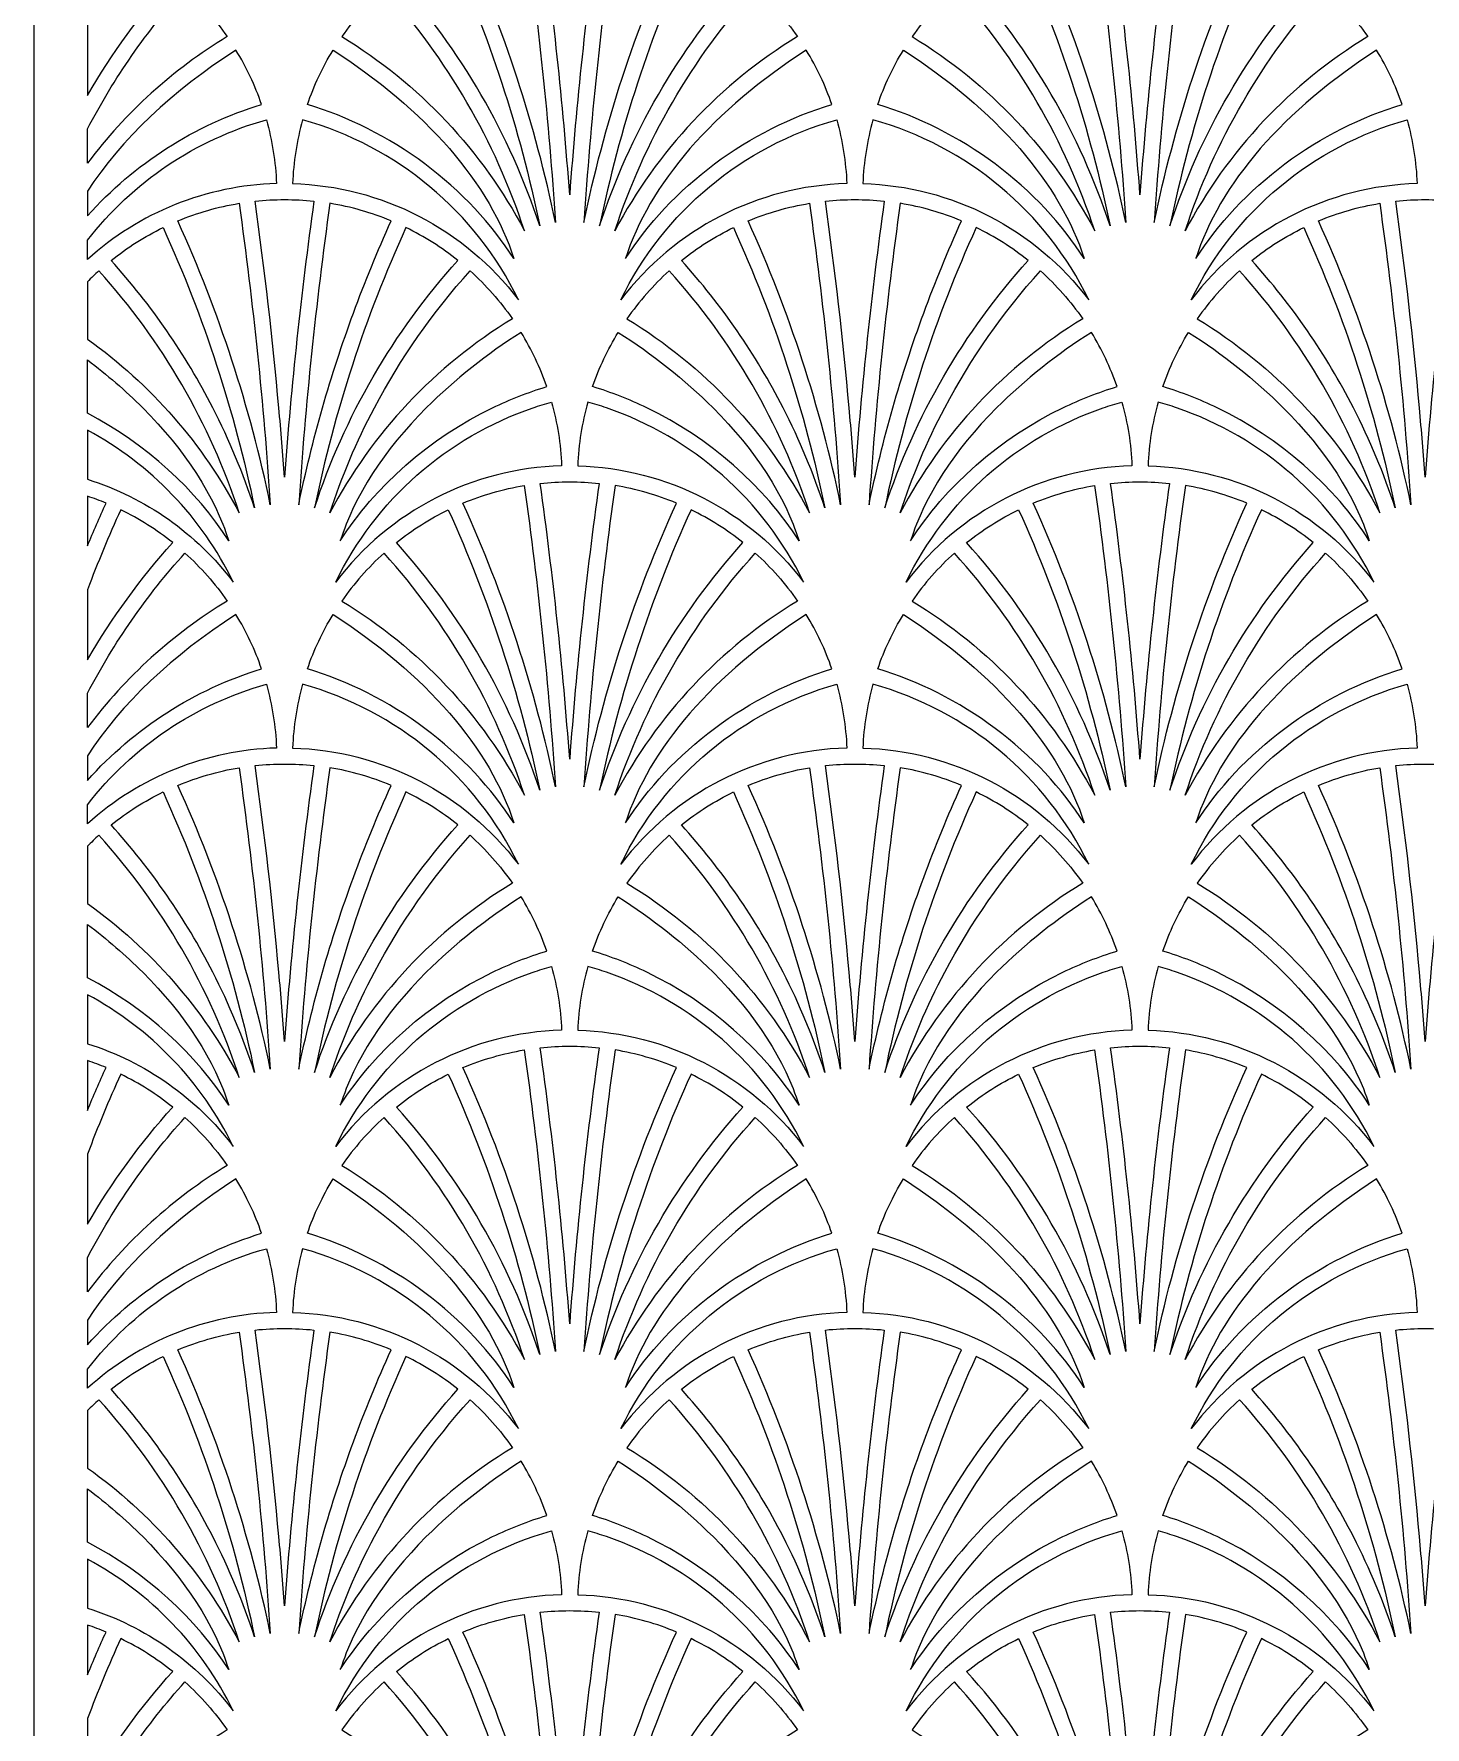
# Model space of a CAD drawing. Extents: x 2725 to 3975, y -848 to 1652.
# Drawn here: x 2725 to 3244, y -195 to 436 of the extents above; entities that cross this region are included whole.
import ezdxf

# ---------------------------------------------------------------- set-up
doc = ezdxf.new("R2010")
doc.units = 0
doc.layers.add('LAYER_05', color=1, linetype='CONTINUOUS')

msp = doc.modelspace()

# ---------------------------------------------------------------- linework, layer by layer
at = {"layer": 'LAYER_05'}
msp.add_lwpolyline([(2725.05, -848.03), (3975.05, -848.03), (3975.05, 1651.97), (2725.05, 1651.97)], close=True, dxfattribs=at)
for points in [[(2907.88, 478.18, -0.018184), (2919.52, 365.84, 0.055844), (2885.02, 471.62, -0.057686)], [(2924.81, 376.13, 0.016589), (2913.82, 478.99, -0.053276), (2935.79, 478.99, 0.016589)], [(2941.74, 478.18, 0.018184), (2930.1, 365.84, -0.055844), (2964.59, 471.62, 0.057686)], [(3120.5, 478.18, -0.018184), (3132.14, 365.84, 0.055844), (3097.65, 471.62, -0.057686)], [(3137.43, 376.13, 0.016589), (3126.45, 478.99, -0.053276), (3148.42, 478.99, 0.016589)], [(3154.36, 478.18, 0.018184), (3142.72, 365.84, -0.055844), (3177.22, 471.62, 0.057686)], [(2745.05, 413.22, -0.052591), (2776.81, 456.89, 0.055584), (2757.44, 469.15, 0.01634), (2745.05, 439.36)], [(2879.55, 469.15, -0.055852), (2913.64, 364.62, 0.104701), (2860.19, 456.89, -0.055584)], [(2970.06, 469.15, 0.055852), (2935.98, 364.62, -0.104701), (2989.43, 456.89, 0.055584)], [(3092.18, 469.15, -0.055852), (3126.26, 364.62, 0.104701), (3072.81, 456.89, -0.055584)], [(3182.68, 469.15, 0.055852), (3148.6, 364.62, -0.104701), (3202.05, 456.89, 0.055584)], [(2745.05, 400.75, -0.063542), (2781.38, 453.01, -0.057808), (2797.13, 435.13, 0.095272), (2745.05, 388)], [(2839.86, 435.13, -0.136031), (2907.94, 362.76, 0.104879), (2855.61, 453.01, 0.057808)], [(3009.75, 435.13, 0.136031), (2941.68, 362.76, -0.104879), (2994, 453.01, -0.057808)], [(3052.48, 435.13, -0.136031), (3120.56, 362.76, 0.104879), (3068.24, 453.01, 0.057808)], [(3222.38, 435.13, 0.136031), (3154.3, 362.76, -0.104879), (3206.63, 453.01, -0.057808)], [(2745.05, 368.29, -0.137332), (2809.95, 409.85, 0.054287), (2800.41, 430.1), (2796.07, 427.25), (2791.82, 424.32), (2787.67, 421.32), (2783.61, 418.25), (2779.67, 415.12), (2775.83, 411.92), (2772.12, 408.66), (2768.54, 405.35), (2765.09, 401.99), (2761.77, 398.59), (2758.6, 395.15), (2755.58, 391.67), (2752.71, 388.16), (2750, 384.62), (2747.44, 381.07), (2745.05, 377.5)], [(2836.58, 430.1), (2842.8, 425.97), (2848.82, 421.69), (2854.64, 417.26), (2860.24, 412.7), (2862.94, 410.38), (2865.58, 408.02), (2868.16, 405.64), (2870.66, 403.23), (2873.1, 400.79), (2875.46, 398.34), (2877.75, 395.86), (2879.96, 393.37), (2882.1, 390.85), (2884.15, 388.33), (2886.12, 385.78), (2888.02, 383.23), (2889.82, 380.67), (2891.55, 378.1), (2893.19, 375.53), (2894.74, 372.95), (2896.2, 370.37), (2897.58, 367.79), (2898.87, 365.21), (2900.07, 362.64), (2901.18, 360.07), (2902.21, 357.51), (2903.15, 354.96), (2903.99, 352.42), (2902.42, 354.81), (2900.77, 357.19), (2899.06, 359.55), (2897.27, 361.9), (2895.41, 364.22), (2893.48, 366.53), (2891.48, 368.81), (2889.42, 371.06), (2887.3, 373.27), (2885.11, 375.46), (2882.86, 377.6), (2880.56, 379.71), (2878.2, 381.77), (2875.79, 383.78), (2873.33, 385.75), (2870.82, 387.66), (2868.27, 389.52), (2865.68, 391.33), (2863.05, 393.07), (2860.39, 394.76), (2857.69, 396.39), (2854.97, 397.95), (2852.23, 399.45), (2849.47, 400.88), (2846.68, 402.24), (2843.89, 403.54), (2841.09, 404.76), (2838.28, 405.92), (2835.47, 407.01), (2832.66, 408.02), (2829.85, 408.97), (2827.05, 409.85, -0.054287)], [(3013.03, 430.1), (3006.82, 425.97), (3000.79, 421.69), (2994.97, 417.26), (2989.38, 412.7), (2986.67, 410.38), (2984.03, 408.02), (2981.46, 405.64), (2978.95, 403.23), (2976.52, 400.79), (2974.15, 398.34), (2971.87, 395.86), (2969.65, 393.37), (2967.52, 390.85), (2965.47, 388.33), (2963.49, 385.78), (2961.6, 383.23), (2959.79, 380.67), (2958.07, 378.1), (2956.43, 375.53), (2954.88, 372.95), (2953.41, 370.37), (2952.04, 367.79), (2950.75, 365.21), (2949.55, 362.64), (2948.43, 360.07), (2947.41, 357.51), (2946.47, 354.96), (2945.62, 352.42), (2947.2, 354.81), (2948.84, 357.19), (2950.56, 359.55), (2952.35, 361.9), (2954.21, 364.22), (2956.14, 366.53), (2958.13, 368.81), (2960.19, 371.06), (2962.32, 373.27), (2964.51, 375.46), (2966.75, 377.6), (2969.06, 379.71), (2971.42, 381.77), (2973.83, 383.78), (2976.29, 385.75), (2978.8, 387.66), (2981.35, 389.52), (2983.94, 391.33), (2986.57, 393.07), (2989.23, 394.76), (2991.92, 396.39), (2994.64, 397.95), (2997.39, 399.45), (3000.15, 400.88), (3002.93, 402.24), (3005.73, 403.54), (3008.53, 404.76), (3011.34, 405.92), (3014.15, 407.01), (3016.96, 408.02), (3019.77, 408.97), (3022.57, 409.85, 0.054287)], [(3049.21, 430.1), (3055.42, 425.97), (3061.45, 421.69), (3067.27, 417.26), (3072.86, 412.7), (3075.56, 410.38), (3078.21, 408.02), (3080.78, 405.64), (3083.29, 403.23), (3085.72, 400.79), (3088.08, 398.34), (3090.37, 395.86), (3092.58, 393.37), (3094.72, 390.85), (3096.77, 388.33), (3098.75, 385.78), (3100.64, 383.23), (3102.45, 380.67), (3104.17, 378.1), (3105.81, 375.53), (3107.36, 372.95), (3108.82, 370.37), (3110.2, 367.79), (3111.49, 365.21), (3112.69, 362.64), (3113.81, 360.07), (3114.83, 357.51), (3115.77, 354.96), (3116.62, 352.42), (3115.04, 354.81), (3113.4, 357.19), (3111.68, 359.55), (3109.89, 361.9), (3108.03, 364.22), (3106.1, 366.53), (3104.11, 368.81), (3102.04, 371.06), (3099.92, 373.27), (3097.73, 375.46), (3095.49, 377.6), (3093.18, 379.71), (3090.82, 381.77), (3088.41, 383.78), (3085.95, 385.75), (3083.44, 387.66), (3080.89, 389.52), (3078.3, 391.33), (3075.67, 393.07), (3073.01, 394.76), (3070.31, 396.39), (3067.59, 397.95), (3064.85, 399.45), (3062.09, 400.88), (3059.31, 402.24), (3056.51, 403.54), (3053.71, 404.76), (3050.9, 405.92), (3048.09, 407.01), (3045.28, 408.02), (3042.47, 408.97), (3039.67, 409.85, -0.054287)], [(3225.65, 430.1), (3219.44, 425.97), (3213.41, 421.69), (3207.59, 417.26), (3202, 412.7), (3199.3, 410.38), (3196.66, 408.02), (3194.08, 405.64), (3191.58, 403.23), (3189.14, 400.79), (3186.78, 398.34), (3184.49, 395.86), (3182.28, 393.37), (3180.14, 390.85), (3178.09, 388.33), (3176.11, 385.78), (3174.22, 383.23), (3172.42, 380.67), (3170.69, 378.1), (3169.05, 375.53), (3167.5, 372.95), (3166.04, 370.37), (3164.66, 367.79), (3163.37, 365.21), (3162.17, 362.64), (3161.06, 360.07), (3160.03, 357.51), (3159.09, 354.96), (3158.24, 352.42), (3159.82, 354.81), (3161.46, 357.19), (3163.18, 359.55), (3164.97, 361.9), (3166.83, 364.22), (3168.76, 366.53), (3170.76, 368.81), (3172.82, 371.06), (3174.94, 373.27), (3177.13, 375.46), (3179.38, 377.6), (3181.68, 379.71), (3184.04, 381.77), (3186.45, 383.78), (3188.91, 385.75), (3191.42, 387.66), (3193.97, 389.52), (3196.56, 391.33), (3199.19, 393.07), (3201.85, 394.76), (3204.55, 396.39), (3207.27, 397.95), (3210.01, 399.45), (3212.77, 400.88), (3215.55, 402.24), (3218.35, 403.54), (3221.15, 404.76), (3223.96, 405.92), (3226.77, 407.01), (3229.58, 408.02), (3232.39, 408.97), (3235.19, 409.85, 0.054287)], [(2745.05, 359.2, -0.161385), (2811.74, 404.12, -0.058403), (2815.5, 380.34, 0.179032), (2745.05, 352.06)], [(2821.5, 380.34, -0.227638), (2905.71, 337.02, 0.214359), (2825.26, 404.12, 0.058403)], [(3028.12, 380.34, 0.227638), (2943.9, 337.02, -0.214359), (3024.36, 404.12, -0.058403)], [(3034.12, 380.34, -0.227638), (3118.33, 337.02, 0.214359), (3037.88, 404.12, 0.058403)], [(3240.74, 380.34, 0.227638), (3156.53, 337.02, -0.214359), (3236.98, 404.12, -0.058403)], [(2813.2, 260.64, 0.055844), (2778.71, 366.42, -0.057686), (2801.57, 372.99, -0.018184)], [(2816.39, 296.77, 0.012432), (2807.51, 373.8, -0.053276), (2829.48, 373.8, 0.016589), (2818.5, 270.94, 0.004156)], [(2832.67, 296.77, -0.037182), (2858.28, 366.42, 0.057686), (2835.43, 372.99, 0.018184), (2823.79, 260.64, -0.018623)], [(3025.83, 260.64, 0.055844), (2991.33, 366.42, -0.057686), (3014.19, 372.99, -0.018184)], [(3029.01, 296.77, 0.012432), (3020.13, 373.8, -0.053276), (3042.11, 373.8, 0.016589), (3031.12, 270.94, 0.004156)], [(3045.29, 296.77, -0.037182), (3070.9, 366.42, 0.057686), (3048.05, 372.99, 0.018184), (3036.41, 260.64, -0.018623)], [(3238.45, 260.64, 0.055844), (3203.96, 366.42, -0.057686), (3226.81, 372.99, -0.018184)], [(3241.63, 296.77, 0.012432), (3232.76, 373.8, -0.053276), (3254.73, 373.8, 0.016589), (3243.74, 270.94, 0.004156)], [(2791.75, 296.77, 0.065073), (2753.88, 351.7, -0.055584), (2773.24, 363.95, -0.055852), (2807.33, 259.43, 0.03936)], [(2829.67, 259.43, -0.104701), (2883.12, 351.7, 0.055584), (2863.75, 363.95, 0.055852)], [(3004.38, 296.77, 0.065073), (2966.5, 351.7, -0.055584), (2985.87, 363.95, -0.055852), (3019.95, 259.43, 0.03936)], [(3042.29, 259.43, -0.104701), (3095.74, 351.7, 0.055584), (3076.37, 363.95, 0.055852)], [(3217, 296.77, 0.065073), (3179.12, 351.7, -0.055584), (3198.49, 363.95, -0.055852), (3232.57, 259.43, 0.03936)], [(2745.05, 322.35, -0.117213), (2801.63, 257.56, 0.104879), (2749.3, 347.81, 0.014195), (2745.05, 343.76)], [(2852, 296.77, -0.062169), (2887.69, 347.81, -0.057808), (2903.44, 329.93, 0.136031), (2835.37, 257.56, -0.042433)], [(3014.25, 257.56, 0.104879), (2961.92, 347.81, 0.057808), (2946.17, 329.93, -0.136031)], [(3064.63, 296.77, -0.062169), (3100.32, 347.81, -0.057808), (3116.07, 329.93, 0.136031), (3047.99, 257.56, -0.042433)], [(3226.87, 257.56, 0.104879), (3174.55, 347.81, 0.057808), (3158.8, 329.93, -0.136031)], [(2839.31, 247.23), (2840.52, 249.08), (2841.78, 250.92), (2843.08, 252.76), (2844.42, 254.59), (2845.81, 256.41), (2847.24, 258.22), (2848.71, 260.01), (2850.22, 261.79), (2853.36, 265.3), (2856.66, 268.74), (2860.1, 272.09), (2863.68, 275.34), (2867.39, 278.48), (2871.22, 281.51), (2875.16, 284.42), (2879.2, 287.18), (2883.32, 289.81), (2887.51, 292.29), (2891.76, 294.61), (2896.06, 296.77, -0.039301), (2916.26, 304.65, 0.054287), (2906.72, 324.9, 0.053379), (2871.37, 296.77), (2868.46, 293.79), (2865.66, 290.78), (2862.97, 287.74), (2860.4, 284.68), (2857.95, 281.59), (2855.62, 278.49), (2853.41, 275.37), (2851.33, 272.24), (2849.37, 269.1), (2847.54, 265.96), (2845.84, 262.82), (2844.28, 259.68), (2842.84, 256.55), (2841.53, 253.43), (2840.93, 251.87), (2840.36, 250.32), (2839.82, 248.77)], [(3010.31, 247.23), (3009.09, 249.08), (3007.84, 250.92), (3006.54, 252.76), (3005.19, 254.59), (3003.81, 256.41), (3002.38, 258.22), (3000.91, 260.01), (2999.4, 261.79), (2996.26, 265.3), (2992.96, 268.74), (2989.52, 272.09), (2985.94, 275.34), (2982.22, 278.48), (2978.39, 281.51), (2974.45, 284.42), (2970.42, 287.18), (2966.3, 289.81), (2962.11, 292.29), (2957.86, 294.61), (2953.56, 296.77, 0.039301), (2933.36, 304.65, -0.054287), (2942.9, 324.9, -0.053379), (2978.25, 296.77), (2981.16, 293.79), (2983.96, 290.78), (2986.64, 287.74), (2989.22, 284.68), (2991.67, 281.59), (2994, 278.49), (2996.21, 275.37), (2998.29, 272.24), (3000.25, 269.1), (3002.07, 265.96), (3003.77, 262.82), (3005.34, 259.68), (3006.78, 256.55), (3008.08, 253.43), (3008.69, 251.87), (3009.26, 250.32), (3009.8, 248.77)], [(3051.93, 247.23), (3053.15, 249.08), (3054.4, 250.92), (3055.7, 252.76), (3057.05, 254.59), (3058.43, 256.41), (3059.86, 258.22), (3061.33, 260.01), (3062.84, 261.79), (3065.98, 265.3), (3069.28, 268.74), (3072.72, 272.09), (3076.3, 275.34), (3080.02, 278.48), (3083.85, 281.51), (3087.78, 284.42), (3091.82, 287.18), (3095.94, 289.81), (3100.13, 292.29), (3104.38, 294.61), (3108.68, 296.77, -0.039301), (3128.88, 304.65, 0.054287), (3119.34, 324.9, 0.053379), (3083.99, 296.77), (3081.08, 293.79), (3078.28, 290.78), (3075.6, 287.74), (3073.02, 284.68), (3070.57, 281.59), (3068.24, 278.49), (3066.03, 275.37), (3063.95, 272.24), (3061.99, 269.1), (3060.16, 265.96), (3058.47, 262.82), (3056.9, 259.68), (3055.46, 256.55), (3054.15, 253.43), (3053.55, 251.87), (3052.98, 250.32), (3052.44, 248.77)], [(3222.93, 247.23), (3221.72, 249.08), (3220.46, 250.92), (3219.16, 252.76), (3217.81, 254.59), (3216.43, 256.41), (3215, 258.22), (3213.53, 260.01), (3212.02, 261.79), (3208.88, 265.3), (3205.58, 268.74), (3202.14, 272.09), (3198.56, 275.34), (3194.85, 278.48), (3191.02, 281.51), (3187.08, 284.42), (3183.04, 287.18), (3178.92, 289.81), (3174.73, 292.29), (3170.48, 294.61), (3166.18, 296.77, 0.039301), (3145.98, 304.65, -0.054287), (3155.52, 324.9, -0.053379), (3190.87, 296.77), (3193.78, 293.79), (3196.58, 290.78), (3199.27, 287.74), (3201.84, 284.68), (3204.29, 281.59), (3206.62, 278.49), (3208.83, 275.37), (3210.91, 272.24), (3212.87, 269.1), (3214.7, 265.96), (3216.4, 262.82), (3217.96, 259.68), (3219.4, 256.55), (3220.71, 253.43), (3221.31, 251.87), (3221.88, 250.32), (3222.42, 248.77)], [(2745.05, 314.6, -0.034322), (2765.62, 296.77), (2768.53, 293.79), (2771.33, 290.78), (2774.02, 287.74), (2776.59, 284.68), (2779.05, 281.59), (2781.38, 278.49), (2783.59, 275.37), (2785.67, 272.24), (2787.62, 269.1), (2789.45, 265.96), (2791.15, 262.82), (2792.72, 259.68), (2794.16, 256.55), (2795.46, 253.43), (2796.07, 251.87), (2796.64, 250.32), (2797.18, 248.77), (2797.68, 247.23), (2795.37, 250.7), (2792.9, 254.15), (2790.27, 257.57), (2787.5, 260.94), (2784.59, 264.26), (2781.54, 267.51), (2778.35, 270.69), (2775.04, 273.79), (2771.62, 276.8), (2768.08, 279.71), (2764.44, 282.52), (2760.7, 285.21), (2756.89, 287.78), (2753, 290.22), (2749.05, 292.53), (2745.05, 294.71)], [(2911.14, 296.77, -0.01416), (2918.05, 298.92, -0.058403), (2921.81, 275.14, 0.227638), (2837.59, 231.83, -0.199593)], [(2938.48, 296.77, 0.01416), (2931.57, 298.92, 0.058403), (2927.81, 275.14, -0.227638), (3012.02, 231.83, 0.199593)], [(3123.76, 296.77, -0.01416), (3130.67, 298.92, -0.058403), (3134.43, 275.14, 0.227638), (3050.22, 231.83, -0.199593)], [(3151.1, 296.77, 0.01416), (3144.19, 298.92, 0.058403), (3140.43, 275.14, -0.227638), (3224.65, 231.83, 0.199593)], [(2745.05, 270.13, -0.15563), (2799.4, 231.83, 0.157266), (2745.05, 288.4)], [(2907.88, 267.79, -0.018184), (2919.52, 155.45, 0.055844), (2885.02, 261.22, -0.057686)], [(2924.81, 165.74, 0.016589), (2913.82, 268.6, -0.053276), (2935.79, 268.6, 0.016589)], [(2941.74, 267.79, 0.018184), (2930.1, 155.45, -0.055844), (2964.59, 261.22, 0.057686)], [(3120.5, 267.79, -0.018184), (3132.14, 155.45, 0.055844), (3097.65, 261.22, -0.057686)], [(3137.43, 165.74, 0.016589), (3126.45, 268.6, -0.053276), (3148.42, 268.6, 0.016589)], [(3154.36, 267.79, 0.018184), (3142.72, 155.45, -0.055844), (3177.22, 261.22, 0.057686)], [(2745.05, 245.28, -0.008696), (2751.97, 261.22, 0.017873), (2745.05, 263.82)], [(2745.05, 202.83, -0.052591), (2776.81, 246.5, 0.055584), (2757.44, 258.76, 0.01634), (2745.05, 228.97)], [(2879.55, 258.76, -0.055852), (2913.64, 154.23, 0.104701), (2860.19, 246.5, -0.055584)], [(2970.06, 258.76, 0.055852), (2935.98, 154.23, -0.104701), (2989.43, 246.5, 0.055584)], [(3092.18, 258.76, -0.055852), (3126.26, 154.23, 0.104701), (3072.81, 246.5, -0.055584)], [(3182.68, 258.76, 0.055852), (3148.6, 154.23, -0.104701), (3202.05, 246.5, 0.055584)], [(2745.05, 190.36, -0.063542), (2781.38, 242.62, -0.057808), (2797.13, 224.74, 0.095272), (2745.05, 177.61)], [(2839.86, 224.74, -0.136031), (2907.94, 152.37, 0.104879), (2855.61, 242.62, 0.057808)], [(3009.75, 224.74, 0.136031), (2941.68, 152.37, -0.104879), (2994, 242.62, -0.057808)], [(3052.48, 224.74, -0.136031), (3120.56, 152.37, 0.104879), (3068.24, 242.62, 0.057808)], [(3222.38, 224.74, 0.136031), (3154.3, 152.37, -0.104879), (3206.63, 242.62, -0.057808)], [(2745.05, 157.9, -0.137332), (2809.95, 199.45, 0.054287), (2800.41, 219.71), (2796.07, 216.86), (2791.82, 213.93), (2787.67, 210.93), (2783.61, 207.86), (2779.67, 204.73), (2775.83, 201.53), (2772.12, 198.27), (2768.54, 194.96), (2765.09, 191.6), (2761.77, 188.2), (2758.6, 184.76), (2755.58, 181.28), (2752.71, 177.77), (2750, 174.23), (2747.44, 170.67), (2745.05, 167.1)], [(2836.58, 219.71), (2842.8, 215.58), (2848.82, 211.3), (2854.64, 206.87), (2860.24, 202.31), (2862.94, 199.99), (2865.58, 197.63), (2868.16, 195.25), (2870.66, 192.84), (2873.1, 190.4), (2875.46, 187.95), (2877.75, 185.47), (2879.96, 182.97), (2882.1, 180.46), (2884.15, 177.93), (2886.12, 175.39), (2888.02, 172.84), (2889.82, 170.28), (2891.55, 167.71), (2893.19, 165.14), (2894.74, 162.56), (2896.2, 159.98), (2897.58, 157.4), (2898.87, 154.82), (2900.07, 152.25), (2901.18, 149.68), (2902.21, 147.12), (2903.15, 144.57), (2903.99, 142.03), (2902.42, 144.42), (2900.77, 146.8), (2899.06, 149.16), (2897.27, 151.51), (2895.41, 153.83), (2893.48, 156.14), (2891.48, 158.42), (2889.42, 160.67), (2887.3, 162.88), (2885.11, 165.07), (2882.86, 167.21), (2880.56, 169.32), (2878.2, 171.38), (2875.79, 173.39), (2873.33, 175.36), (2870.82, 177.27), (2868.27, 179.13), (2865.68, 180.94), (2863.05, 182.68), (2860.39, 184.37), (2857.69, 186), (2854.97, 187.56), (2852.23, 189.05), (2849.47, 190.49), (2846.68, 191.85), (2843.89, 193.14), (2841.09, 194.37), (2838.28, 195.53), (2835.47, 196.61), (2832.66, 197.63), (2829.85, 198.58), (2827.05, 199.45, -0.054287)], [(3013.03, 219.71), (3006.82, 215.58), (3000.79, 211.3), (2994.97, 206.87), (2989.38, 202.31), (2986.67, 199.99), (2984.03, 197.63), (2981.46, 195.25), (2978.95, 192.84), (2976.52, 190.4), (2974.15, 187.95), (2971.87, 185.47), (2969.65, 182.97), (2967.52, 180.46), (2965.47, 177.93), (2963.49, 175.39), (2961.6, 172.84), (2959.79, 170.28), (2958.07, 167.71), (2956.43, 165.14), (2954.88, 162.56), (2953.41, 159.98), (2952.04, 157.4), (2950.75, 154.82), (2949.55, 152.25), (2948.43, 149.68), (2947.41, 147.12), (2946.47, 144.57), (2945.62, 142.03), (2947.2, 144.42), (2948.84, 146.8), (2950.56, 149.16), (2952.35, 151.51), (2954.21, 153.83), (2956.14, 156.14), (2958.13, 158.42), (2960.19, 160.67), (2962.32, 162.88), (2964.51, 165.07), (2966.75, 167.21), (2969.06, 169.32), (2971.42, 171.38), (2973.83, 173.39), (2976.29, 175.36), (2978.8, 177.27), (2981.35, 179.13), (2983.94, 180.94), (2986.57, 182.68), (2989.23, 184.37), (2991.92, 186), (2994.64, 187.56), (2997.39, 189.05), (3000.15, 190.49), (3002.93, 191.85), (3005.73, 193.14), (3008.53, 194.37), (3011.34, 195.53), (3014.15, 196.61), (3016.96, 197.63), (3019.77, 198.58), (3022.57, 199.45, 0.054287)], [(3049.21, 219.71), (3055.42, 215.58), (3061.45, 211.3), (3067.27, 206.87), (3072.86, 202.31), (3075.56, 199.99), (3078.21, 197.63), (3080.78, 195.25), (3083.29, 192.84), (3085.72, 190.4), (3088.08, 187.95), (3090.37, 185.47), (3092.58, 182.97), (3094.72, 180.46), (3096.77, 177.93), (3098.75, 175.39), (3100.64, 172.84), (3102.45, 170.28), (3104.17, 167.71), (3105.81, 165.14), (3107.36, 162.56), (3108.82, 159.98), (3110.2, 157.4), (3111.49, 154.82), (3112.69, 152.25), (3113.81, 149.68), (3114.83, 147.12), (3115.77, 144.57), (3116.62, 142.03), (3115.04, 144.42), (3113.4, 146.8), (3111.68, 149.16), (3109.89, 151.51), (3108.03, 153.83), (3106.1, 156.14), (3104.11, 158.42), (3102.04, 160.67), (3099.92, 162.88), (3097.73, 165.07), (3095.49, 167.21), (3093.18, 169.32), (3090.82, 171.38), (3088.41, 173.39), (3085.95, 175.36), (3083.44, 177.27), (3080.89, 179.13), (3078.3, 180.94), (3075.67, 182.68), (3073.01, 184.37), (3070.31, 186), (3067.59, 187.56), (3064.85, 189.05), (3062.09, 190.49), (3059.31, 191.85), (3056.51, 193.14), (3053.71, 194.37), (3050.9, 195.53), (3048.09, 196.61), (3045.28, 197.63), (3042.47, 198.58), (3039.67, 199.45, -0.054287)], [(3225.65, 219.71), (3219.44, 215.58), (3213.41, 211.3), (3207.59, 206.87), (3202, 202.31), (3199.3, 199.99), (3196.66, 197.63), (3194.08, 195.25), (3191.58, 192.84), (3189.14, 190.4), (3186.78, 187.95), (3184.49, 185.47), (3182.28, 182.97), (3180.14, 180.46), (3178.09, 177.93), (3176.11, 175.39), (3174.22, 172.84), (3172.42, 170.28), (3170.69, 167.71), (3169.05, 165.14), (3167.5, 162.56), (3166.04, 159.98), (3164.66, 157.4), (3163.37, 154.82), (3162.17, 152.25), (3161.06, 149.68), (3160.03, 147.12), (3159.09, 144.57), (3158.24, 142.03), (3159.82, 144.42), (3161.46, 146.8), (3163.18, 149.16), (3164.97, 151.51), (3166.83, 153.83), (3168.76, 156.14), (3170.76, 158.42), (3172.82, 160.67), (3174.94, 162.88), (3177.13, 165.07), (3179.38, 167.21), (3181.68, 169.32), (3184.04, 171.38), (3186.45, 173.39), (3188.91, 175.36), (3191.42, 177.27), (3193.97, 179.13), (3196.56, 180.94), (3199.19, 182.68), (3201.85, 184.37), (3204.55, 186), (3207.27, 187.56), (3210.01, 189.05), (3212.77, 190.49), (3215.55, 191.85), (3218.35, 193.14), (3221.15, 194.37), (3223.96, 195.53), (3226.77, 196.61), (3229.58, 197.63), (3232.39, 198.58), (3235.19, 199.45, 0.054287)], [(2745.05, 148.81, -0.161385), (2811.74, 193.72, -0.058403), (2815.5, 169.95, 0.179032), (2745.05, 141.67)], [(2821.5, 169.95, -0.227638), (2905.71, 126.63, 0.214359), (2825.26, 193.72, 0.058403)], [(3028.12, 169.95, 0.227638), (2943.9, 126.63, -0.214359), (3024.36, 193.72, -0.058403)], [(3034.12, 169.95, -0.227638), (3118.33, 126.63, 0.214359), (3037.88, 193.72, 0.058403)], [(3240.74, 169.95, 0.227638), (3156.53, 126.63, -0.214359), (3236.98, 193.72, -0.058403)], [(2813.2, 50.25, 0.055844), (2778.71, 156.03, -0.057686), (2801.57, 162.59, -0.018184)], [(2816.39, 86.38, 0.012432), (2807.51, 163.4, -0.053276), (2829.48, 163.4, 0.016589), (2818.5, 60.55, 0.004156)], [(2832.67, 86.38, -0.037182), (2858.28, 156.03, 0.057686), (2835.43, 162.59, 0.018184), (2823.79, 50.25, -0.018623)], [(3025.83, 50.25, 0.055844), (2991.33, 156.03, -0.057686), (3014.19, 162.59, -0.018184)], [(3029.01, 86.38, 0.012432), (3020.13, 163.4, -0.053276), (3042.11, 163.4, 0.016589), (3031.12, 60.55, 0.004156)], [(3045.29, 86.38, -0.037182), (3070.9, 156.03, 0.057686), (3048.05, 162.59, 0.018184), (3036.41, 50.25, -0.018623)], [(3238.45, 50.25, 0.055844), (3203.96, 156.03, -0.057686), (3226.81, 162.59, -0.018184)], [(3241.63, 86.38, 0.012432), (3232.76, 163.4, -0.053276), (3254.73, 163.4, 0.016589), (3243.74, 60.55, 0.004156)], [(2791.75, 86.38, 0.065073), (2753.88, 141.31, -0.055584), (2773.24, 153.56, -0.055852), (2807.33, 49.04, 0.03936)], [(2829.67, 49.04, -0.104701), (2883.12, 141.31, 0.055584), (2863.75, 153.56, 0.055852)], [(3004.38, 86.38, 0.065073), (2966.5, 141.31, -0.055584), (2985.87, 153.56, -0.055852), (3019.95, 49.04, 0.03936)], [(3042.29, 49.04, -0.104701), (3095.74, 141.31, 0.055584), (3076.37, 153.56, 0.055852)], [(3217, 86.38, 0.065073), (3179.12, 141.31, -0.055584), (3198.49, 153.56, -0.055852), (3232.57, 49.04, 0.03936)], [(2745.05, 111.96, -0.117213), (2801.63, 47.17, 0.104879), (2749.3, 137.42, 0.014195), (2745.05, 133.37)], [(2852, 86.38, -0.062169), (2887.69, 137.42, -0.057808), (2903.44, 119.54, 0.136031), (2835.37, 47.17, -0.042433)], [(3014.25, 47.17, 0.104879), (2961.92, 137.42, 0.057808), (2946.17, 119.54, -0.136031)], [(3064.63, 86.38, -0.062169), (3100.32, 137.42, -0.057808), (3116.07, 119.54, 0.136031), (3047.99, 47.17, -0.042433)], [(3226.87, 47.17, 0.104879), (3174.55, 137.42, 0.057808), (3158.8, 119.54, -0.136031)], [(2839.31, 36.83), (2840.52, 38.69), (2841.78, 40.53), (2843.08, 42.37), (2844.42, 44.2), (2845.81, 46.02), (2847.24, 47.82), (2848.71, 49.62), (2850.22, 51.4), (2853.36, 54.91), (2856.66, 58.34), (2860.1, 61.69), (2863.68, 64.95), (2867.39, 68.09), (2871.22, 71.12), (2875.16, 74.02), (2879.2, 76.79), (2883.32, 79.42), (2887.51, 81.9), (2891.76, 84.22), (2896.06, 86.38, -0.039301), (2916.26, 94.26, 0.054287), (2906.72, 114.51, 0.053379), (2871.37, 86.38), (2868.46, 83.4), (2865.66, 80.39), (2862.97, 77.35), (2860.4, 74.29), (2857.95, 71.2), (2855.62, 68.1), (2853.41, 64.98), (2851.33, 61.85), (2849.37, 58.71), (2847.54, 55.57), (2845.84, 52.43), (2844.28, 49.29), (2842.84, 46.16), (2841.53, 43.04), (2840.93, 41.48), (2840.36, 39.93), (2839.82, 38.38)], [(3010.31, 36.83), (3009.09, 38.69), (3007.84, 40.53), (3006.54, 42.37), (3005.19, 44.2), (3003.81, 46.02), (3002.38, 47.82), (3000.91, 49.62), (2999.4, 51.4), (2996.26, 54.91), (2992.96, 58.34), (2989.52, 61.69), (2985.94, 64.95), (2982.22, 68.09), (2978.39, 71.12), (2974.45, 74.02), (2970.42, 76.79), (2966.3, 79.42), (2962.11, 81.9), (2957.86, 84.22), (2953.56, 86.38, 0.039301), (2933.36, 94.26, -0.054287), (2942.9, 114.51, -0.053379), (2978.25, 86.38), (2981.16, 83.4), (2983.96, 80.39), (2986.64, 77.35), (2989.22, 74.29), (2991.67, 71.2), (2994, 68.1), (2996.21, 64.98), (2998.29, 61.85), (3000.25, 58.71), (3002.07, 55.57), (3003.77, 52.43), (3005.34, 49.29), (3006.78, 46.16), (3008.08, 43.04), (3008.69, 41.48), (3009.26, 39.93), (3009.8, 38.38)], [(3051.93, 36.83), (3053.15, 38.69), (3054.4, 40.53), (3055.7, 42.37), (3057.05, 44.2), (3058.43, 46.02), (3059.86, 47.82), (3061.33, 49.62), (3062.84, 51.4), (3065.98, 54.91), (3069.28, 58.34), (3072.72, 61.69), (3076.3, 64.95), (3080.02, 68.09), (3083.85, 71.12), (3087.78, 74.02), (3091.82, 76.79), (3095.94, 79.42), (3100.13, 81.9), (3104.38, 84.22), (3108.68, 86.38, -0.039301), (3128.88, 94.26, 0.054287), (3119.34, 114.51, 0.053379), (3083.99, 86.38), (3081.08, 83.4), (3078.28, 80.39), (3075.6, 77.35), (3073.02, 74.29), (3070.57, 71.2), (3068.24, 68.1), (3066.03, 64.98), (3063.95, 61.85), (3061.99, 58.71), (3060.16, 55.57), (3058.47, 52.43), (3056.9, 49.29), (3055.46, 46.16), (3054.15, 43.04), (3053.55, 41.48), (3052.98, 39.93), (3052.44, 38.38)], [(3222.93, 36.83), (3221.72, 38.69), (3220.46, 40.53), (3219.16, 42.37), (3217.81, 44.2), (3216.43, 46.02), (3215, 47.82), (3213.53, 49.62), (3212.02, 51.4), (3208.88, 54.91), (3205.58, 58.34), (3202.14, 61.69), (3198.56, 64.95), (3194.85, 68.09), (3191.02, 71.12), (3187.08, 74.02), (3183.04, 76.79), (3178.92, 79.42), (3174.73, 81.9), (3170.48, 84.22), (3166.18, 86.38, 0.039301), (3145.98, 94.26, -0.054287), (3155.52, 114.51, -0.053379), (3190.87, 86.38), (3193.78, 83.4), (3196.58, 80.39), (3199.27, 77.35), (3201.84, 74.29), (3204.29, 71.2), (3206.62, 68.1), (3208.83, 64.98), (3210.91, 61.85), (3212.87, 58.71), (3214.7, 55.57), (3216.4, 52.43), (3217.96, 49.29), (3219.4, 46.16), (3220.71, 43.04), (3221.31, 41.48), (3221.88, 39.93), (3222.42, 38.38)], [(2745.05, 104.21, -0.034322), (2765.62, 86.38), (2768.53, 83.4), (2771.33, 80.39), (2774.02, 77.35), (2776.59, 74.29), (2779.05, 71.2), (2781.38, 68.1), (2783.59, 64.98), (2785.67, 61.85), (2787.62, 58.71), (2789.45, 55.57), (2791.15, 52.43), (2792.72, 49.29), (2794.16, 46.16), (2795.46, 43.04), (2796.07, 41.48), (2796.64, 39.93), (2797.18, 38.38), (2797.68, 36.83), (2795.37, 40.31), (2792.9, 43.76), (2790.27, 47.18), (2787.5, 50.55), (2784.59, 53.87), (2781.54, 57.12), (2778.35, 60.3), (2775.04, 63.4), (2771.62, 66.41), (2768.08, 69.32), (2764.44, 72.13), (2760.7, 74.82), (2756.89, 77.39), (2753, 79.83), (2749.05, 82.14), (2745.05, 84.31)], [(2911.14, 86.38, -0.01416), (2918.05, 88.53, -0.058403), (2921.81, 64.75, 0.227638), (2837.59, 21.44, -0.199593)], [(2938.48, 86.38, 0.01416), (2931.57, 88.53, 0.058403), (2927.81, 64.75, -0.227638), (3012.02, 21.44, 0.199593)], [(3123.76, 86.38, -0.01416), (3130.67, 88.53, -0.058403), (3134.43, 64.75, 0.227638), (3050.22, 21.44, -0.199593)], [(3151.1, 86.38, 0.01416), (3144.19, 88.53, 0.058403), (3140.43, 64.75, -0.227638), (3224.65, 21.44, 0.199593)], [(2745.05, 59.74, -0.15563), (2799.4, 21.44, 0.157266), (2745.05, 78.01)], [(2907.88, 57.4, -0.018184), (2919.52, -54.95, 0.055844), (2885.02, 50.83, -0.057686)], [(2924.81, -44.65, 0.016589), (2913.82, 58.21, -0.053276), (2935.79, 58.21, 0.016589)], [(2941.74, 57.4, 0.018184), (2930.1, -54.95, -0.055844), (2964.59, 50.83, 0.057686)], [(3120.5, 57.4, -0.018184), (3132.14, -54.95, 0.055844), (3097.65, 50.83, -0.057686)], [(3137.43, -44.65, 0.016589), (3126.45, 58.21, -0.053276), (3148.42, 58.21, 0.016589)], [(3154.36, 57.4, 0.018184), (3142.72, -54.95, -0.055844), (3177.22, 50.83, 0.057686)], [(2745.05, 34.89, -0.008696), (2751.97, 50.83, 0.017873), (2745.05, 53.43)], [(2745.05, -7.57, -0.052591), (2776.81, 36.11, 0.055584), (2757.44, 48.36, 0.01634), (2745.05, 18.58)], [(2879.55, 48.36, -0.055852), (2913.64, -56.16, 0.104701), (2860.19, 36.11, -0.055584)], [(2970.06, 48.36, 0.055852), (2935.98, -56.16, -0.104701), (2989.43, 36.11, 0.055584)], [(3092.18, 48.36, -0.055852), (3126.26, -56.16, 0.104701), (3072.81, 36.11, -0.055584)], [(3182.68, 48.36, 0.055852), (3148.6, -56.16, -0.104701), (3202.05, 36.11, 0.055584)], [(2745.05, -20.03, -0.063542), (2781.38, 32.23, -0.057808), (2797.13, 14.34, 0.095272), (2745.05, -32.78)], [(2839.86, 14.34, -0.136031), (2907.94, -58.03, 0.104879), (2855.61, 32.23, 0.057808)], [(3009.75, 14.34, 0.136031), (2941.68, -58.03, -0.104879), (2994, 32.23, -0.057808)], [(3052.48, 14.34, -0.136031), (3120.56, -58.03, 0.104879), (3068.24, 32.23, 0.057808)], [(3222.38, 14.34, 0.136031), (3154.3, -58.03, -0.104879), (3206.63, 32.23, -0.057808)], [(2745.05, -52.49, -0.137332), (2809.95, -10.94, 0.054287), (2800.41, 9.32), (2796.07, 6.47), (2791.82, 3.54), (2787.67, 0.54), (2783.61, -2.53), (2779.67, -5.67), (2775.83, -8.86), (2772.12, -12.12), (2768.54, -15.43), (2765.09, -18.79), (2761.77, -22.19), (2758.6, -25.64), (2755.58, -29.12), (2752.71, -32.63), (2750, -36.16), (2747.44, -39.72), (2745.05, -43.29)], [(2836.58, 9.32), (2842.8, 5.19), (2848.82, 0.91), (2854.64, -3.52), (2860.24, -8.08), (2862.94, -10.41), (2865.58, -12.76), (2868.16, -15.15), (2870.66, -17.56), (2873.1, -19.99), (2875.46, -22.45), (2877.75, -24.92), (2879.96, -27.42), (2882.1, -29.93), (2884.15, -32.46), (2886.12, -35), (2888.02, -37.55), (2889.82, -40.11), (2891.55, -42.68), (2893.19, -45.25), (2894.74, -47.83), (2896.2, -50.41), (2897.58, -52.99), (2898.87, -55.57), (2900.07, -58.14), (2901.18, -60.71), (2902.21, -63.27), (2903.15, -65.82), (2903.99, -68.36), (2902.42, -65.97), (2900.77, -63.6), (2899.06, -61.23), (2897.27, -58.88), (2895.41, -56.56), (2893.48, -54.25), (2891.48, -51.98), (2889.42, -49.73), (2887.3, -47.51), (2885.11, -45.33), (2882.86, -43.18), (2880.56, -41.08), (2878.2, -39.02), (2875.79, -37), (2873.33, -35.04), (2870.82, -33.12), (2868.27, -31.26), (2865.68, -29.46), (2863.05, -27.71), (2860.39, -26.02), (2857.69, -24.4), (2854.97, -22.83), (2852.23, -21.34), (2849.47, -19.91), (2846.68, -18.54), (2843.89, -17.25), (2841.09, -16.02), (2838.28, -14.86), (2835.47, -13.78), (2832.66, -12.76), (2829.85, -11.81), (2827.05, -10.94, -0.054287)], [(3013.03, 9.32), (3006.82, 5.19), (3000.79, 0.91), (2994.97, -3.52), (2989.38, -8.08), (2986.67, -10.41), (2984.03, -12.76), (2981.46, -15.15), (2978.95, -17.56), (2976.52, -19.99), (2974.15, -22.45), (2971.87, -24.92), (2969.65, -27.42), (2967.52, -29.93), (2965.47, -32.46), (2963.49, -35), (2961.6, -37.55), (2959.79, -40.11), (2958.07, -42.68), (2956.43, -45.25), (2954.88, -47.83), (2953.41, -50.41), (2952.04, -52.99), (2950.75, -55.57), (2949.55, -58.14), (2948.43, -60.71), (2947.41, -63.27), (2946.47, -65.82), (2945.62, -68.36), (2947.2, -65.97), (2948.84, -63.6), (2950.56, -61.23), (2952.35, -58.88), (2954.21, -56.56), (2956.14, -54.25), (2958.13, -51.98), (2960.19, -49.73), (2962.32, -47.51), (2964.51, -45.33), (2966.75, -43.18), (2969.06, -41.08), (2971.42, -39.02), (2973.83, -37), (2976.29, -35.04), (2978.8, -33.12), (2981.35, -31.26), (2983.94, -29.46), (2986.57, -27.71), (2989.23, -26.02), (2991.92, -24.4), (2994.64, -22.83), (2997.39, -21.34), (3000.15, -19.91), (3002.93, -18.54), (3005.73, -17.25), (3008.53, -16.02), (3011.34, -14.86), (3014.15, -13.78), (3016.96, -12.76), (3019.77, -11.81), (3022.57, -10.94, 0.054287)], [(3049.21, 9.32), (3055.42, 5.19), (3061.45, 0.91), (3067.27, -3.52), (3072.86, -8.08), (3075.56, -10.41), (3078.21, -12.76), (3080.78, -15.15), (3083.29, -17.56), (3085.72, -19.99), (3088.08, -22.45), (3090.37, -24.92), (3092.58, -27.42), (3094.72, -29.93), (3096.77, -32.46), (3098.75, -35), (3100.64, -37.55), (3102.45, -40.11), (3104.17, -42.68), (3105.81, -45.25), (3107.36, -47.83), (3108.82, -50.41), (3110.2, -52.99), (3111.49, -55.57), (3112.69, -58.14), (3113.81, -60.71), (3114.83, -63.27), (3115.77, -65.82), (3116.62, -68.36), (3115.04, -65.97), (3113.4, -63.6), (3111.68, -61.23), (3109.89, -58.88), (3108.03, -56.56), (3106.1, -54.25), (3104.11, -51.98), (3102.04, -49.73), (3099.92, -47.51), (3097.73, -45.33), (3095.49, -43.18), (3093.18, -41.08), (3090.82, -39.02), (3088.41, -37), (3085.95, -35.04), (3083.44, -33.12), (3080.89, -31.26), (3078.3, -29.46), (3075.67, -27.71), (3073.01, -26.02), (3070.31, -24.4), (3067.59, -22.83), (3064.85, -21.34), (3062.09, -19.91), (3059.31, -18.54), (3056.51, -17.25), (3053.71, -16.02), (3050.9, -14.86), (3048.09, -13.78), (3045.28, -12.76), (3042.47, -11.81), (3039.67, -10.94, -0.054287)], [(3225.65, 9.32), (3219.44, 5.19), (3213.41, 0.91), (3207.59, -3.52), (3202, -8.08), (3199.3, -10.41), (3196.66, -12.76), (3194.08, -15.15), (3191.58, -17.56), (3189.14, -19.99), (3186.78, -22.45), (3184.49, -24.92), (3182.28, -27.42), (3180.14, -29.93), (3178.09, -32.46), (3176.11, -35), (3174.22, -37.55), (3172.42, -40.11), (3170.69, -42.68), (3169.05, -45.25), (3167.5, -47.83), (3166.04, -50.41), (3164.66, -52.99), (3163.37, -55.57), (3162.17, -58.14), (3161.06, -60.71), (3160.03, -63.27), (3159.09, -65.82), (3158.24, -68.36), (3159.82, -65.97), (3161.46, -63.6), (3163.18, -61.23), (3164.97, -58.88), (3166.83, -56.56), (3168.76, -54.25), (3170.76, -51.98), (3172.82, -49.73), (3174.94, -47.51), (3177.13, -45.33), (3179.38, -43.18), (3181.68, -41.08), (3184.04, -39.02), (3186.45, -37), (3188.91, -35.04), (3191.42, -33.12), (3193.97, -31.26), (3196.56, -29.46), (3199.19, -27.71), (3201.85, -26.02), (3204.55, -24.4), (3207.27, -22.83), (3210.01, -21.34), (3212.77, -19.91), (3215.55, -18.54), (3218.35, -17.25), (3221.15, -16.02), (3223.96, -14.86), (3226.77, -13.78), (3229.58, -12.76), (3232.39, -11.81), (3235.19, -10.94, 0.054287)], [(2745.05, -61.58, -0.161385), (2811.74, -16.67, -0.058403), (2815.5, -40.44, 0.179032), (2745.05, -68.72)], [(2821.5, -40.44, -0.227638), (2905.71, -83.76, 0.214359), (2825.26, -16.67, 0.058403)], [(3028.12, -40.44, 0.227638), (2943.9, -83.76, -0.214359), (3024.36, -16.67, -0.058403)], [(3034.12, -40.44, -0.227638), (3118.33, -83.76, 0.214359), (3037.88, -16.67, 0.058403)], [(3240.74, -40.44, 0.227638), (3156.53, -83.76, -0.214359), (3236.98, -16.67, -0.058403)], [(2813.2, -160.14, 0.055844), (2778.71, -54.36, -0.057686), (2801.57, -47.8, -0.018184)], [(2816.39, -124.01, 0.012432), (2807.51, -46.99, -0.053276), (2829.48, -46.99, 0.016589), (2818.5, -149.85, 0.004156)], [(2832.67, -124.01, -0.037182), (2858.28, -54.36, 0.057686), (2835.43, -47.8, 0.018184), (2823.79, -160.14, -0.018623)], [(3025.83, -160.14, 0.055844), (2991.33, -54.36, -0.057686), (3014.19, -47.8, -0.018184)], [(3029.01, -124.01, 0.012432), (3020.13, -46.99, -0.053276), (3042.11, -46.99, 0.016589), (3031.12, -149.85, 0.004156)], [(3045.29, -124.01, -0.037182), (3070.9, -54.36, 0.057686), (3048.05, -47.8, 0.018184), (3036.41, -160.14, -0.018623)], [(3238.45, -160.14, 0.055844), (3203.96, -54.36, -0.057686), (3226.81, -47.8, -0.018184)], [(3241.63, -124.01, 0.012432), (3232.76, -46.99, -0.053276), (3254.73, -46.99, 0.016589), (3243.74, -149.85, 0.004156)], [(2791.75, -124.01, 0.065073), (2753.88, -69.08, -0.055584), (2773.24, -56.83, -0.055852), (2807.33, -161.35, 0.03936)], [(2829.67, -161.35, -0.104701), (2883.12, -69.08, 0.055584), (2863.75, -56.83, 0.055852)], [(3004.38, -124.01, 0.065073), (2966.5, -69.08, -0.055584), (2985.87, -56.83, -0.055852), (3019.95, -161.35, 0.03936)], [(3042.29, -161.35, -0.104701), (3095.74, -69.08, 0.055584), (3076.37, -56.83, 0.055852)], [(3217, -124.01, 0.065073), (3179.12, -69.08, -0.055584), (3198.49, -56.83, -0.055852), (3232.57, -161.35, 0.03936)], [(2745.05, -98.43, -0.117213), (2801.63, -163.22, 0.104879), (2749.3, -72.97, 0.014195), (2745.05, -77.02)], [(2852, -124.01, -0.062169), (2887.69, -72.97, -0.057808), (2903.44, -90.85, 0.136031), (2835.37, -163.22, -0.042433)], [(3014.25, -163.22, 0.104879), (2961.92, -72.97, 0.057808), (2946.17, -90.85, -0.136031)], [(3064.63, -124.01, -0.062169), (3100.32, -72.97, -0.057808), (3116.07, -90.85, 0.136031), (3047.99, -163.22, -0.042433)], [(3226.87, -163.22, 0.104879), (3174.55, -72.97, 0.057808), (3158.8, -90.85, -0.136031)], [(2839.31, -173.56), (2840.52, -171.71), (2841.78, -169.86), (2843.08, -168.02), (2844.42, -166.19), (2845.81, -164.37), (2847.24, -162.57), (2848.71, -160.77), (2850.22, -158.99), (2853.36, -155.48), (2856.66, -152.05), (2860.1, -148.7), (2863.68, -145.44), (2867.39, -142.3), (2871.22, -139.27), (2875.16, -136.37), (2879.2, -133.6), (2883.32, -130.97), (2887.51, -128.49), (2891.76, -126.17), (2896.06, -124.01, -0.039301), (2916.26, -116.13, 0.054287), (2906.72, -95.88, 0.053379), (2871.37, -124.01), (2868.46, -126.99), (2865.66, -130), (2862.97, -133.04), (2860.4, -136.11), (2857.95, -139.19), (2855.62, -142.3), (2853.41, -145.41), (2851.33, -148.54), (2849.37, -151.68), (2847.54, -154.82), (2845.84, -157.96), (2844.28, -161.1), (2842.84, -164.23), (2841.53, -167.35), (2840.93, -168.91), (2840.36, -170.46), (2839.82, -172.01)], [(3010.31, -173.56), (3009.09, -171.71), (3007.84, -169.86), (3006.54, -168.02), (3005.19, -166.19), (3003.81, -164.37), (3002.38, -162.57), (3000.91, -160.77), (2999.4, -158.99), (2996.26, -155.48), (2992.96, -152.05), (2989.52, -148.7), (2985.94, -145.44), (2982.22, -142.3), (2978.39, -139.27), (2974.45, -136.37), (2970.42, -133.6), (2966.3, -130.97), (2962.11, -128.49), (2957.86, -126.17), (2953.56, -124.01, 0.039301), (2933.36, -116.13, -0.054287), (2942.9, -95.88, -0.053379), (2978.25, -124.01), (2981.16, -126.99), (2983.96, -130), (2986.64, -133.04), (2989.22, -136.11), (2991.67, -139.19), (2994, -142.3), (2996.21, -145.41), (2998.29, -148.54), (3000.25, -151.68), (3002.07, -154.82), (3003.77, -157.96), (3005.34, -161.1), (3006.78, -164.23), (3008.08, -167.35), (3008.69, -168.91), (3009.26, -170.46), (3009.8, -172.01)], [(3051.93, -173.56), (3053.15, -171.71), (3054.4, -169.86), (3055.7, -168.02), (3057.05, -166.19), (3058.43, -164.37), (3059.86, -162.57), (3061.33, -160.77), (3062.84, -158.99), (3065.98, -155.48), (3069.28, -152.05), (3072.72, -148.7), (3076.3, -145.44), (3080.02, -142.3), (3083.85, -139.27), (3087.78, -136.37), (3091.82, -133.6), (3095.94, -130.97), (3100.13, -128.49), (3104.38, -126.17), (3108.68, -124.01, -0.039301), (3128.88, -116.13, 0.054287), (3119.34, -95.88, 0.053379), (3083.99, -124.01), (3081.08, -126.99), (3078.28, -130), (3075.6, -133.04), (3073.02, -136.11), (3070.57, -139.19), (3068.24, -142.3), (3066.03, -145.41), (3063.95, -148.54), (3061.99, -151.68), (3060.16, -154.82), (3058.47, -157.96), (3056.9, -161.1), (3055.46, -164.23), (3054.15, -167.35), (3053.55, -168.91), (3052.98, -170.46), (3052.44, -172.01)], [(3222.93, -173.56), (3221.72, -171.71), (3220.46, -169.86), (3219.16, -168.02), (3217.81, -166.19), (3216.43, -164.37), (3215, -162.57), (3213.53, -160.77), (3212.02, -158.99), (3208.88, -155.48), (3205.58, -152.05), (3202.14, -148.7), (3198.56, -145.44), (3194.85, -142.3), (3191.02, -139.27), (3187.08, -136.37), (3183.04, -133.6), (3178.92, -130.97), (3174.73, -128.49), (3170.48, -126.17), (3166.18, -124.01, 0.039301), (3145.98, -116.13, -0.054287), (3155.52, -95.88, -0.053379), (3190.87, -124.01), (3193.78, -126.99), (3196.58, -130), (3199.27, -133.04), (3201.84, -136.11), (3204.29, -139.19), (3206.62, -142.3), (3208.83, -145.41), (3210.91, -148.54), (3212.87, -151.68), (3214.7, -154.82), (3216.4, -157.96), (3217.96, -161.1), (3219.4, -164.23), (3220.71, -167.35), (3221.31, -168.91), (3221.88, -170.46), (3222.42, -172.01)], [(2745.05, -106.18, -0.034322), (2765.62, -124.01), (2768.53, -126.99), (2771.33, -130), (2774.02, -133.04), (2776.59, -136.11), (2779.05, -139.19), (2781.38, -142.3), (2783.59, -145.41), (2785.67, -148.54), (2787.62, -151.68), (2789.45, -154.82), (2791.15, -157.96), (2792.72, -161.1), (2794.16, -164.23), (2795.46, -167.35), (2796.07, -168.91), (2796.64, -170.46), (2797.18, -172.01), (2797.68, -173.56), (2795.37, -170.08), (2792.9, -166.63), (2790.27, -163.21), (2787.5, -159.84), (2784.59, -156.53), (2781.54, -153.27), (2778.35, -150.09), (2775.04, -146.99), (2771.62, -143.98), (2768.08, -141.07), (2764.44, -138.26), (2760.7, -135.57), (2756.89, -133), (2753, -130.56), (2749.05, -128.25), (2745.05, -126.08)], [(2921.81, -145.64, 0.227638), (2837.59, -188.96, -0.214359), (2918.05, -121.86, -0.058403)], [(2938.48, -124.01, 0.01416), (2931.57, -121.86, 0.058403), (2927.81, -145.64, -0.227638), (3012.02, -188.96, 0.199593)], [(3134.43, -145.64, 0.227638), (3050.22, -188.96, -0.214359), (3130.67, -121.86, -0.058403)], [(3151.1, -124.01, 0.01416), (3144.19, -121.86, 0.058403), (3140.43, -145.64, -0.227638), (3224.65, -188.96, 0.199593)], [(2745.05, -150.65, -0.15563), (2799.4, -188.96, 0.157266), (2745.05, -132.38)], [(2745.05, -175.5, -0.008696), (2751.97, -159.56, 0.017873), (2745.05, -156.96)], [(2907.88, -152.99, -0.018184), (2919.52, -265.34, 0.055844), (2885.02, -159.56, -0.057686)], [(2924.81, -255.04, 0.016589), (2913.82, -152.18, -0.053276), (2935.79, -152.18, 0.016589)], [(2941.74, -152.99, 0.018184), (2930.1, -265.34, -0.055844), (2964.59, -159.56, 0.057686)], [(3120.5, -152.99, -0.018184), (3132.14, -265.34, 0.055844), (3097.65, -159.56, -0.057686)], [(3137.43, -255.04, 0.016589), (3126.45, -152.18, -0.053276), (3148.42, -152.18, 0.016589)], [(3154.36, -152.99, 0.018184), (3142.72, -265.34, -0.055844), (3177.22, -159.56, 0.057686)], [(2745.05, -217.96, -0.052591), (2776.81, -174.28, 0.055584), (2757.44, -162.03, 0.01634), (2745.05, -191.81)], [(2879.55, -162.03, -0.055852), (2913.64, -266.55, 0.104701), (2860.19, -174.28, -0.055584)], [(2970.06, -162.03, 0.055852), (2935.98, -266.55, -0.104701), (2989.43, -174.28, 0.055584)], [(3092.18, -162.03, -0.055852), (3126.26, -266.55, 0.104701), (3072.81, -174.28, -0.055584)], [(3182.68, -162.03, 0.055852), (3148.6, -266.55, -0.104701), (3202.05, -174.28, 0.055584)], [(2745.05, -230.42, -0.063542), (2781.38, -178.17, -0.057808), (2797.13, -196.05, 0.095272), (2745.05, -243.18)], [(2839.86, -196.05, -0.136031), (2907.94, -268.42, 0.104879), (2855.61, -178.17, 0.057808)], [(3009.75, -196.05, 0.136031), (2941.68, -268.42, -0.104879), (2994, -178.17, -0.057808)], [(3052.48, -196.05, -0.136031), (3120.56, -268.42, 0.104879), (3068.24, -178.17, 0.057808)], [(3222.38, -196.05, 0.136031), (3154.3, -268.42, -0.104879), (3206.63, -178.17, -0.057808)]]:
    msp.add_lwpolyline(points, format="xyb", close=True, dxfattribs=at)

doc.saveas('drawing.dxf')
